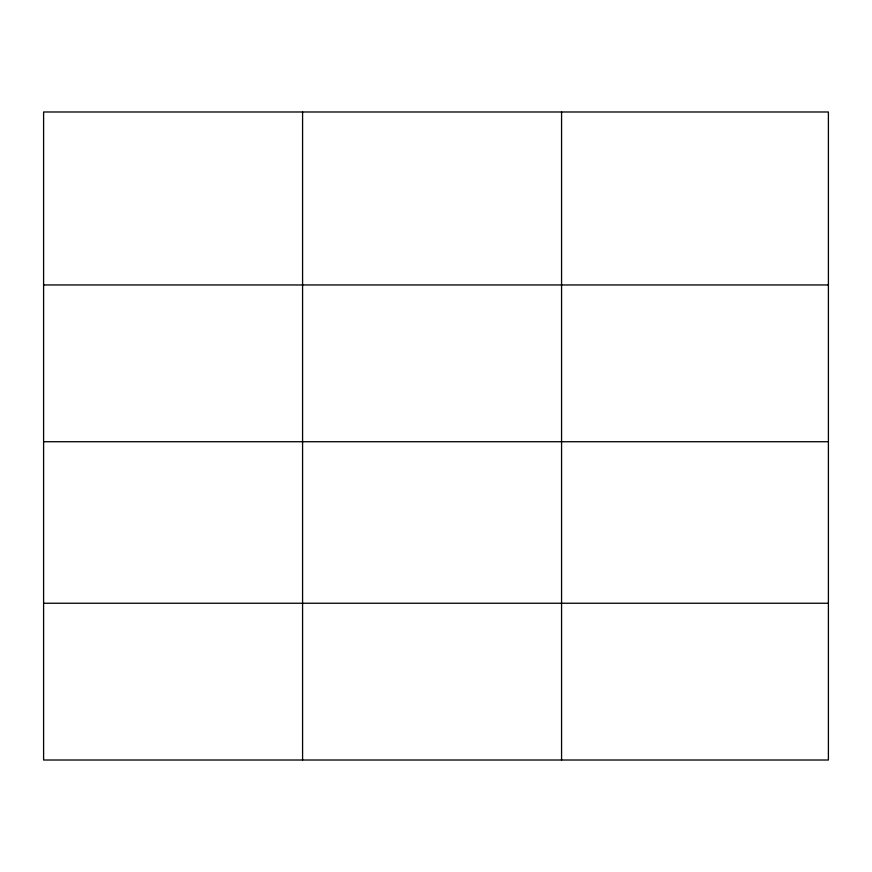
<?xml version="1.0" encoding="UTF-8"?>
<svg xmlns="http://www.w3.org/2000/svg" width="872" height="872" viewBox="0 0 872 872"><rect width="100%" height="100%" fill="white"/><g stroke="black" fill="none" stroke-linecap="round" stroke-linejoin="round"><path stroke-width="1.31" d="M828.4 441.733L828.4 111.987L43.6 111.987L43.6 760.013L828.4 760.013L828.4 441.733L43.6 441.733M43.6 284.959L828.4 284.959M43.6 603.25L828.4 603.25M561.568 111.987L561.568 760.013M302.584 111.987L302.584 760.013"/></g></svg>
